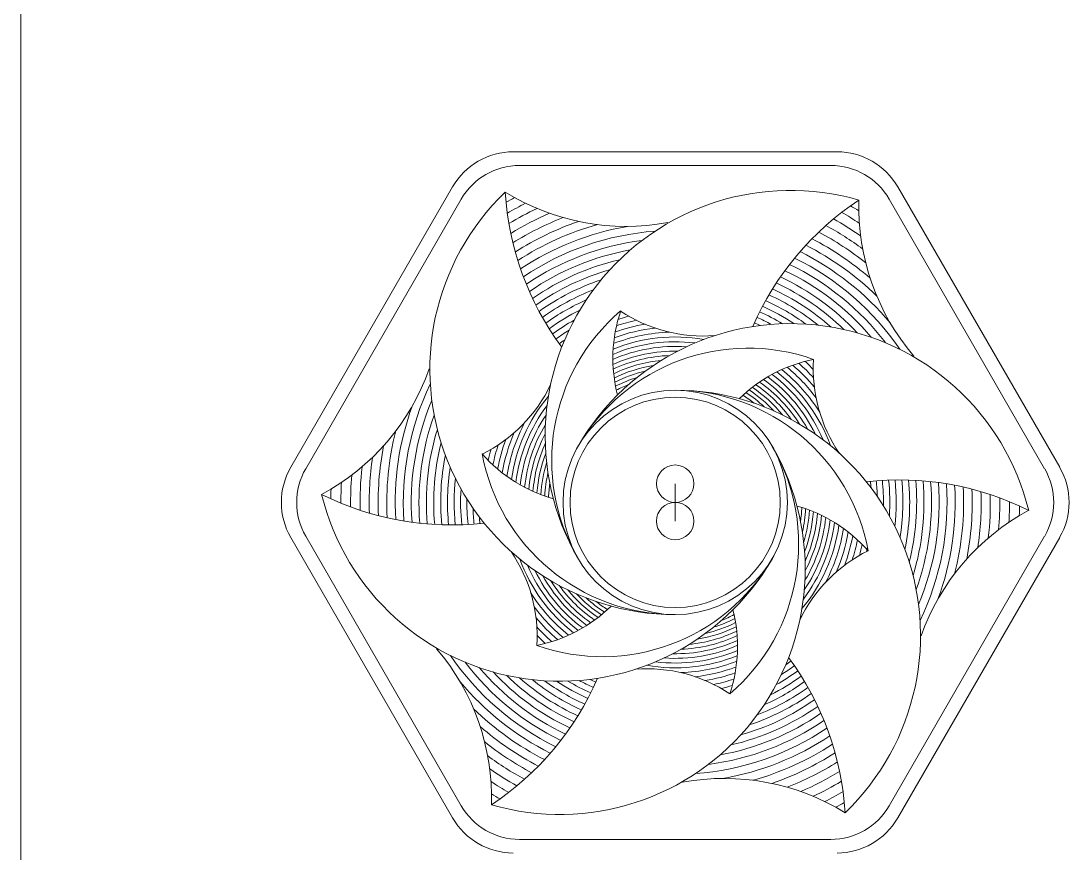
# Model space of a CAD drawing. Header units: millimetres. Extents: x -450 to 150, y -660 to -60.
# Drawn here: x -450 to -337.9, y -357.5 to -268.5 of the extents above; entities that cross this region are included whole.
import ezdxf

# ---------------------------------------------------------------- set-up
doc = ezdxf.new("R2010")
doc.units = ezdxf.units.MM
doc.layers.add('Cut', color=1, linetype='Continuous', lineweight=0, true_color=0xff0000)
doc.layers.add('Vector_Score', color=5, linetype='Continuous', lineweight=0, true_color=0x0000ff)

msp = doc.modelspace()

# ---------------------------------------------------------------- linework, layer by layer
at = {"layer": 'Cut'}
for p, q in [((-450, -60), (-450, -660)), ((-362.68, -282.5), (-397.32, -282.5)), ((-403.82, -286.25), (-421.14, -316.25)), ((-338.86, -316.25), (-356.18, -286.25)), ((-421.14, -323.75), (-403.82, -353.75)), ((-356.18, -353.75), (-338.86, -323.75))]:
    msp.add_line(p, q, dxfattribs=at)
msp.add_circle((-380, -320), 11.25, dxfattribs=at)
for centre, start, end in [((-397.32, -290), 90, 150), ((-362.68, -290), 30, 90), ((-414.64, -320), 150, 210), ((-345.36, -320), 330, 30), ((-397.32, -350), 210, 270), ((-362.68, -350), 270, 330)]:
    msp.add_arc(centre, 7.5, start, end, dxfattribs=at)
at = {"layer": 'Vector_Score'}
for p, q in [((-396.65, -283.96), (-363.35, -283.96)), ((-419.53, -316.4), (-402.89, -287.56)), ((-357.11, -287.56), (-340.47, -316.4)), ((-380, -318), (-380, -322)), ((-402.89, -352.44), (-419.53, -323.6)), ((-340.47, -323.6), (-357.11, -352.44)), ((-363.35, -356.04), (-396.65, -356.04))]:
    msp.add_line(p, q, dxfattribs=at)
for centre, radius in [((-380, -320), 12), ((-380, -318), 2), ((-380, -322), 2)]:
    msp.add_circle(centre, radius, dxfattribs=at)
for centre, radius, start, end in [((-396.65, -291.17), 7.21, 90, 150), ((-363.35, -291.17), 7.21, 30, 90), ((-380, -305.75), 26.25, 133.8309, 270), ((-385.26, -265.88), 24.6, 238.3262, 280.4633), ((-367.07, -284.88), 31.17, 183.5506, 216.4514), ((-367.66, -312.88), 26.25, 73.8309, 210), ((-380, -320), 36.85, 117.7828, 119.4072), ((-380, -320), 35.77, 116.5799, 120.1309), ((-343.12, -313.64), 31.17, 123.5506, 156.4514), ((-335.76, -288.38), 24.6, 178.3262, 220.4633), ((-380, -320), 34.73, 115.1686, 120.8061), ((-380, -320), 33.72, 113.4998, 121.4348), ((-380, -320), 35.77, 56.5799, 60.1309), ((-380, -320), 36.85, 57.7828, 59.4072), ((-380, -320), 32.74, 111.4926, 122.0187), ((-380, -320), 31.78, 108.9961, 122.5596), ((-380, -320), 30.86, 105.6536, 123.0589), ((-380, -320), 33.72, 53.4998, 61.4348), ((-380, -320), 34.73, 55.1686, 60.8061), ((-380, -320), 29.96, 99.7923, 123.5178), ((-380, -320), 29.09, 94.2555, 123.9375), ((-380, -320), 32.74, 51.4926, 62.0187), ((-380, -320), 28.24, 97.2293, 124.319), ((-380, -320), 30.86, 45.6536, 63.0589), ((-380, -320), 31.78, 48.9961, 62.5596), ((-380, -320), 27.42, 100.119, 124.6632), ((-380, -320), 29.96, 39.7923, 63.5178), ((-380, -320), 26.62, 102.939, 124.9709), ((-380, -320), 28.24, 37.2293, 64.319), ((-380, -320), 29.09, 34.2555, 63.9375), ((-380, -320), 25.84, 105.7019, 125.2428), ((-380, -320), 26.62, 42.939, 64.9709), ((-380, -320), 27.42, 40.119, 64.6632), ((-380, -320), 25.09, 108.4186, 125.4794), ((-380, -320), 25.09, 48.4186, 65.4794), ((-380, -320), 25.84, 45.7019, 65.2428), ((-380, -320), 24.36, 111.0989, 125.6813), ((-380, -320), 24.36, 51.0989, 65.6813), ((-380, -320), 23.65, 113.752, 125.8488), ((-380, -320), 22.96, 56.3862, 65.9824), ((-380, -320), 23.65, 53.752, 65.8488), ((-380, -320), 22.96, 116.3862, 125.9824), ((-372.21, -315.5), 21, 130.4872, 210), ((-380, -320), 22.29, 119.0096, 126.0824), ((-371, -304.58), 15.67, 161.189, 194.5431), ((-380, -320), 19.91, 101.9664, 108.4061), ((-380, -320), 20.51, 103.9076, 107.3487), ((-376.99, -286.22), 15.99, 236.3715, 274.3995), ((-380, -320), 21.64, 61.63, 66.1488), ((-380, -320), 22.29, 59.0096, 66.0824), ((-380, -320), 21.64, 121.63, 126.1488), ((-367.66, -327.13), 26.25, 13.8309, 150), ((-380, -320), 18.77, 96.5321, 110.3438), ((-380, -320), 19.33, 99.5948, 109.4031), ((-380, -320), 21.01, 64.2553, 66.1819), ((-380, -320), 21.01, 124.2553, 126.1819), ((-380, -320), 17.69, 80.0644, 112.0687), ((-380, -320), 18.22, 91.9253, 111.2313), ((-372.21, -324.5), 21, 70.4872, 150), ((-380, -320), 16.68, 85.9388, 113.603), ((-380, -320), 17.18, 82.959, 112.8585), ((-380, -320), 16.19, 89.021, 114.3043), ((-380, -320), 15.72, 92.2269, 114.9642), ((-380, -320), 15.26, 95.5831, 115.5843), ((-362.15, -320.08), 15.67, 101.189, 134.5431), ((-380, -320), 20.51, 43.9076, 47.3487), ((-349.24, -305.72), 15.99, 176.3715, 214.3995), ((-429.5, -297.5), 24.6, 298.3262, 340.4633), ((-380, -320), 14.82, 99.124, 116.1663), ((-380, -320), 14.39, 102.896, 116.7113), ((-380, -320), 17.69, 20.0644, 52.0687), ((-380, -320), 18.22, 31.9253, 51.2313), ((-380, -320), 18.77, 36.5321, 50.3438), ((-380, -320), 19.33, 39.5948, 49.4031), ((-380, -320), 19.91, 41.9664, 48.4061), ((-380, -320), 13.97, 106.9647, 117.2206), ((-380, -320), 15.72, 32.2269, 54.9642), ((-380, -320), 16.19, 29.021, 54.3043), ((-380, -320), 16.68, 25.9388, 53.603), ((-380, -320), 17.18, 22.959, 52.8585), ((-380, -320), 29.09, 154.2555, 183.9375), ((-407.75, -300.5), 15.99, 296.3715, 334.3995), ((-380, -320), 13.56, 111.429, 117.6953), ((-380, -334.25), 26.25, 313.8309, 90), ((-380, -329), 21, 10.4872, 90), ((-380, -320), 13.97, 46.9647, 57.2206), ((-380, -320), 14.39, 42.896, 56.7113), ((-380, -320), 14.82, 39.124, 56.1663), ((-380, -320), 15.26, 35.5831, 55.5843), ((-380, -320), 28.24, 157.2293, 184.319), ((-380, -320), 17.69, 140.0644, 172.0687), ((-380, -320), 13.56, 51.429, 57.6953), ((-380, -320), 29.96, 159.7923, 183.5178), ((-380, -320), 17.18, 142.959, 172.8585), ((-380, -320), 27.42, 160.119, 184.6632), ((-380, -320), 18.22, 151.9253, 171.2313), ((-380, -320), 16.68, 145.9388, 173.603), ((-380, -320), 16.19, 149.021, 174.3043), ((-380, -320), 30.86, 165.6536, 183.0589), ((-380, -320), 26.62, 162.939, 184.9709), ((-380, -320), 18.77, 156.5321, 170.3438), ((-380, -320), 15.72, 152.2269, 174.9642), ((-380, -320), 31.78, 168.9961, 182.5596), ((-380, -320), 25.84, 165.7019, 185.2428), ((-380, -320), 19.91, 161.9664, 168.4061), ((-380, -320), 19.33, 159.5948, 169.4031), ((-380, -320), 15.26, 155.5831, 175.5843), ((-380, -320), 25.09, 168.4186, 185.4794), ((-380, -311), 21, 190.4872, 270), ((-388.85, -304.5), 15.67, 221.189, 254.5431), ((-380, -320), 20.51, 163.9076, 167.3487), ((-392.34, -327.13), 26.25, 253.8309, 30), ((-380, -320), 14.82, 159.124, 176.1663), ((-387.79, -324.5), 21, 310.4872, 30), ((-380, -320), 33.72, 173.4998, 181.4348), ((-380, -320), 32.74, 171.4926, 182.0187), ((-380, -320), 24.36, 171.0989, 185.6813), ((-380, -320), 14.39, 162.896, 176.7113), ((-413.29, -320), 7.21, 150, 210), ((-380, -320), 34.73, 175.1686, 180.8061), ((-380, -320), 13.97, 166.9647, 177.2206), ((-346.71, -320), 7.21, 330, 30), ((-380, -320), 35.77, 176.5799, 180.1309), ((-380, -320), 23.65, 173.752, 185.8488), ((-380, -320), 13.56, 171.429, 177.6953), ((-356.05, -348.76), 31.17, 63.5506, 96.4514), ((-380, -320), 21.01, 4.2553, 6.1819), ((-380, -320), 21.64, 1.63, 6.1488), ((-380, -320), 22.29, 359.0096, 6.0824), ((-380, -320), 22.96, 356.3862, 5.9824), ((-380, -320), 23.65, 353.752, 5.8488), ((-380, -320), 24.36, 351.0989, 5.6813), ((-380, -320), 25.09, 348.4186, 5.4794), ((-380, -320), 25.84, 345.7019, 5.2428), ((-380, -320), 26.62, 342.939, 4.9709), ((-380, -320), 27.42, 340.119, 4.6632), ((-380, -320), 28.24, 337.2293, 4.319), ((-380, -320), 29.09, 334.2555, 3.9375), ((-380, -320), 29.96, 339.7923, 3.5178), ((-380, -320), 30.86, 345.6536, 3.0589), ((-392.34, -312.88), 26.25, 193.8309, 330), ((-403.95, -291.24), 31.17, 243.5506, 276.4514), ((-380, -320), 36.85, 177.7828, 179.4072), ((-380, -320), 22.96, 176.3862, 185.9824), ((-380, -320), 31.78, 348.9961, 2.5596), ((-380, -320), 32.74, 351.4926, 2.0187), ((-380, -320), 33.72, 353.4998, 1.4348), ((-380, -320), 34.73, 355.1686, 0.8061), ((-380, -320), 22.29, 179.0096, 186.0824), ((-380, -320), 21.64, 181.63, 186.1488), ((-371.15, -335.5), 15.67, 41.189, 74.5431), ((-380, -320), 13.56, 351.429, 357.6953), ((-380, -320), 13.97, 346.9647, 357.2206), ((-380, -320), 35.77, 356.5799, 0.1309), ((-380, -320), 36.85, 357.7828, 359.4072), ((-380, -320), 21.01, 184.2553, 186.1819), ((-380, -320), 14.39, 342.896, 356.7113), ((-380, -320), 14.82, 339.124, 356.1663), ((-380, -320), 16.19, 329.021, 354.3043), ((-380, -320), 15.26, 335.5831, 355.5843), ((-380, -320), 15.72, 332.2269, 354.9642), ((-330.5, -342.5), 24.6, 118.3262, 160.4633), ((-380, -320), 17.69, 320.0644, 352.0687), ((-380, -320), 17.18, 322.959, 352.8585), ((-380, -320), 16.68, 325.9388, 353.603), ((-380, -320), 18.22, 331.9253, 351.2313), ((-380, -320), 18.77, 336.5321, 350.3438), ((-380, -320), 19.33, 339.5948, 349.4031), ((-380, -320), 19.91, 341.9664, 348.4061), ((-352.25, -339.5), 15.99, 116.3715, 154.3995), ((-380, -320), 20.51, 343.9076, 347.3487), ((-380, -320), 21.13, 345.5402, 346.8854), ((-410.76, -334.28), 15.99, 356.3715, 34.3995), ((-380, -320), 17.69, 200.0644, 232.0687), ((-387.79, -315.5), 21, 250.4872, 330), ((-380, -320), 17.18, 202.959, 232.8585), ((-380, -320), 16.68, 205.9388, 233.603), ((-380, -320), 16.19, 209.021, 234.3043), ((-380, -320), 15.72, 212.2269, 234.9642), ((-380, -320), 18.22, 211.9253, 231.2313), ((-380, -320), 15.26, 215.5831, 235.5843), ((-380, -320), 14.82, 219.124, 236.1663), ((-380, -320), 14.39, 222.896, 236.7113), ((-380, -320), 13.97, 226.9647, 237.2206), ((-380, -320), 13.56, 231.429, 237.6953), ((-380, -320), 18.77, 216.5321, 230.3438), ((-397.85, -319.92), 15.67, 281.189, 314.5431), ((-389, -335.42), 15.67, 341.189, 14.5431), ((-380, -320), 19.33, 219.5948, 229.4031), ((-380, -320), 14.39, 282.896, 296.7113), ((-380, -320), 13.97, 286.9647, 297.2206), ((-380, -320), 13.56, 291.429, 297.6953), ((-380, -320), 18.22, 317.2403, 317.883), ((-380, -320), 19.91, 221.9664, 228.4061), ((-380, -320), 15.26, 275.5831, 295.5843), ((-380, -320), 14.82, 279.124, 296.1663), ((-380, -320), 20.51, 223.9076, 227.3487), ((-380, -320), 16.68, 265.9388, 293.603), ((-380, -320), 16.19, 269.021, 294.3043), ((-380, -320), 15.72, 272.2269, 294.9642), ((-424.24, -351.62), 24.6, 358.3262, 40.4633), ((-380, -320), 29.09, 214.2555, 243.9375), ((-380, -320), 17.69, 260.0644, 292.0687), ((-380, -320), 17.18, 262.959, 292.8585), ((-380, -320), 28.24, 217.2293, 244.319), ((-380, -320), 18.22, 271.9253, 291.2313), ((-380, -320), 21.64, 301.63, 306.1488), ((-380, -320), 21.01, 304.2553, 306.1819), ((-392.93, -355.12), 31.17, 3.5506, 36.4514), ((-380, -320), 27.42, 220.119, 244.6632), ((-380, -320), 26.62, 222.939, 244.9709), ((-380, -320), 25.84, 225.7019, 245.2428), ((-383.01, -353.78), 15.99, 56.3715, 94.3995), ((-380, -320), 18.77, 276.5321, 290.3438), ((-380, -320), 19.33, 279.5948, 289.4031), ((-380, -320), 22.96, 296.3862, 305.9824), ((-380, -320), 22.29, 299.0096, 306.0824), ((-380, -320), 29.96, 219.7923, 243.5178), ((-416.88, -326.36), 31.17, 303.5506, 336.4514), ((-380, -320), 25.09, 228.4186, 245.4794), ((-380, -320), 24.36, 231.0989, 245.6813), ((-380, -320), 23.65, 233.752, 245.8488), ((-380, -320), 22.96, 236.3862, 245.9824), ((-380, -320), 22.29, 239.0096, 246.0824), ((-380, -320), 21.64, 241.63, 246.1488), ((-380, -320), 21.01, 244.2553, 246.1819), ((-380, -320), 19.91, 281.9664, 288.4061), ((-380, -320), 20.51, 283.9076, 287.3487), ((-380, -320), 24.36, 291.0989, 305.6813), ((-380, -320), 23.65, 293.752, 305.8488), ((-380, -320), 25.09, 288.4186, 305.4794), ((-380, -320), 26.62, 282.939, 304.9709), ((-380, -320), 25.84, 285.7019, 305.2428), ((-380, -320), 30.86, 225.6536, 243.0589), ((-380, -320), 27.42, 280.119, 304.6632), ((-380, -320), 31.78, 228.9961, 242.5596), ((-380, -320), 29.09, 274.2555, 303.9375), ((-380, -320), 28.24, 277.2293, 304.319), ((-380, -320), 29.96, 279.7923, 303.5178), ((-380, -320), 32.74, 231.4926, 242.0187), ((-380, -320), 30.86, 285.6536, 303.0589), ((-380, -320), 33.72, 233.4998, 241.4348), ((-380, -320), 31.78, 288.9961, 302.5596), ((-380, -320), 34.73, 235.1686, 240.8061), ((-380, -320), 32.74, 291.4926, 302.0187), ((-380, -320), 35.77, 236.5799, 240.1309), ((-374.74, -374.12), 24.6, 58.3262, 100.4633), ((-380, -320), 33.72, 293.4998, 301.4348), ((-380, -320), 34.73, 295.1686, 300.8061), ((-380, -320), 35.77, 296.5799, 300.1309), ((-380, -320), 36.85, 237.7828, 239.4072), ((-380, -320), 36.85, 297.7828, 299.4072), ((-396.65, -348.83), 7.21, 210, 270), ((-363.35, -348.83), 7.21, 270, 330)]:
    msp.add_arc(centre, radius, start, end, dxfattribs=at)

doc.saveas('drawing.dxf')
